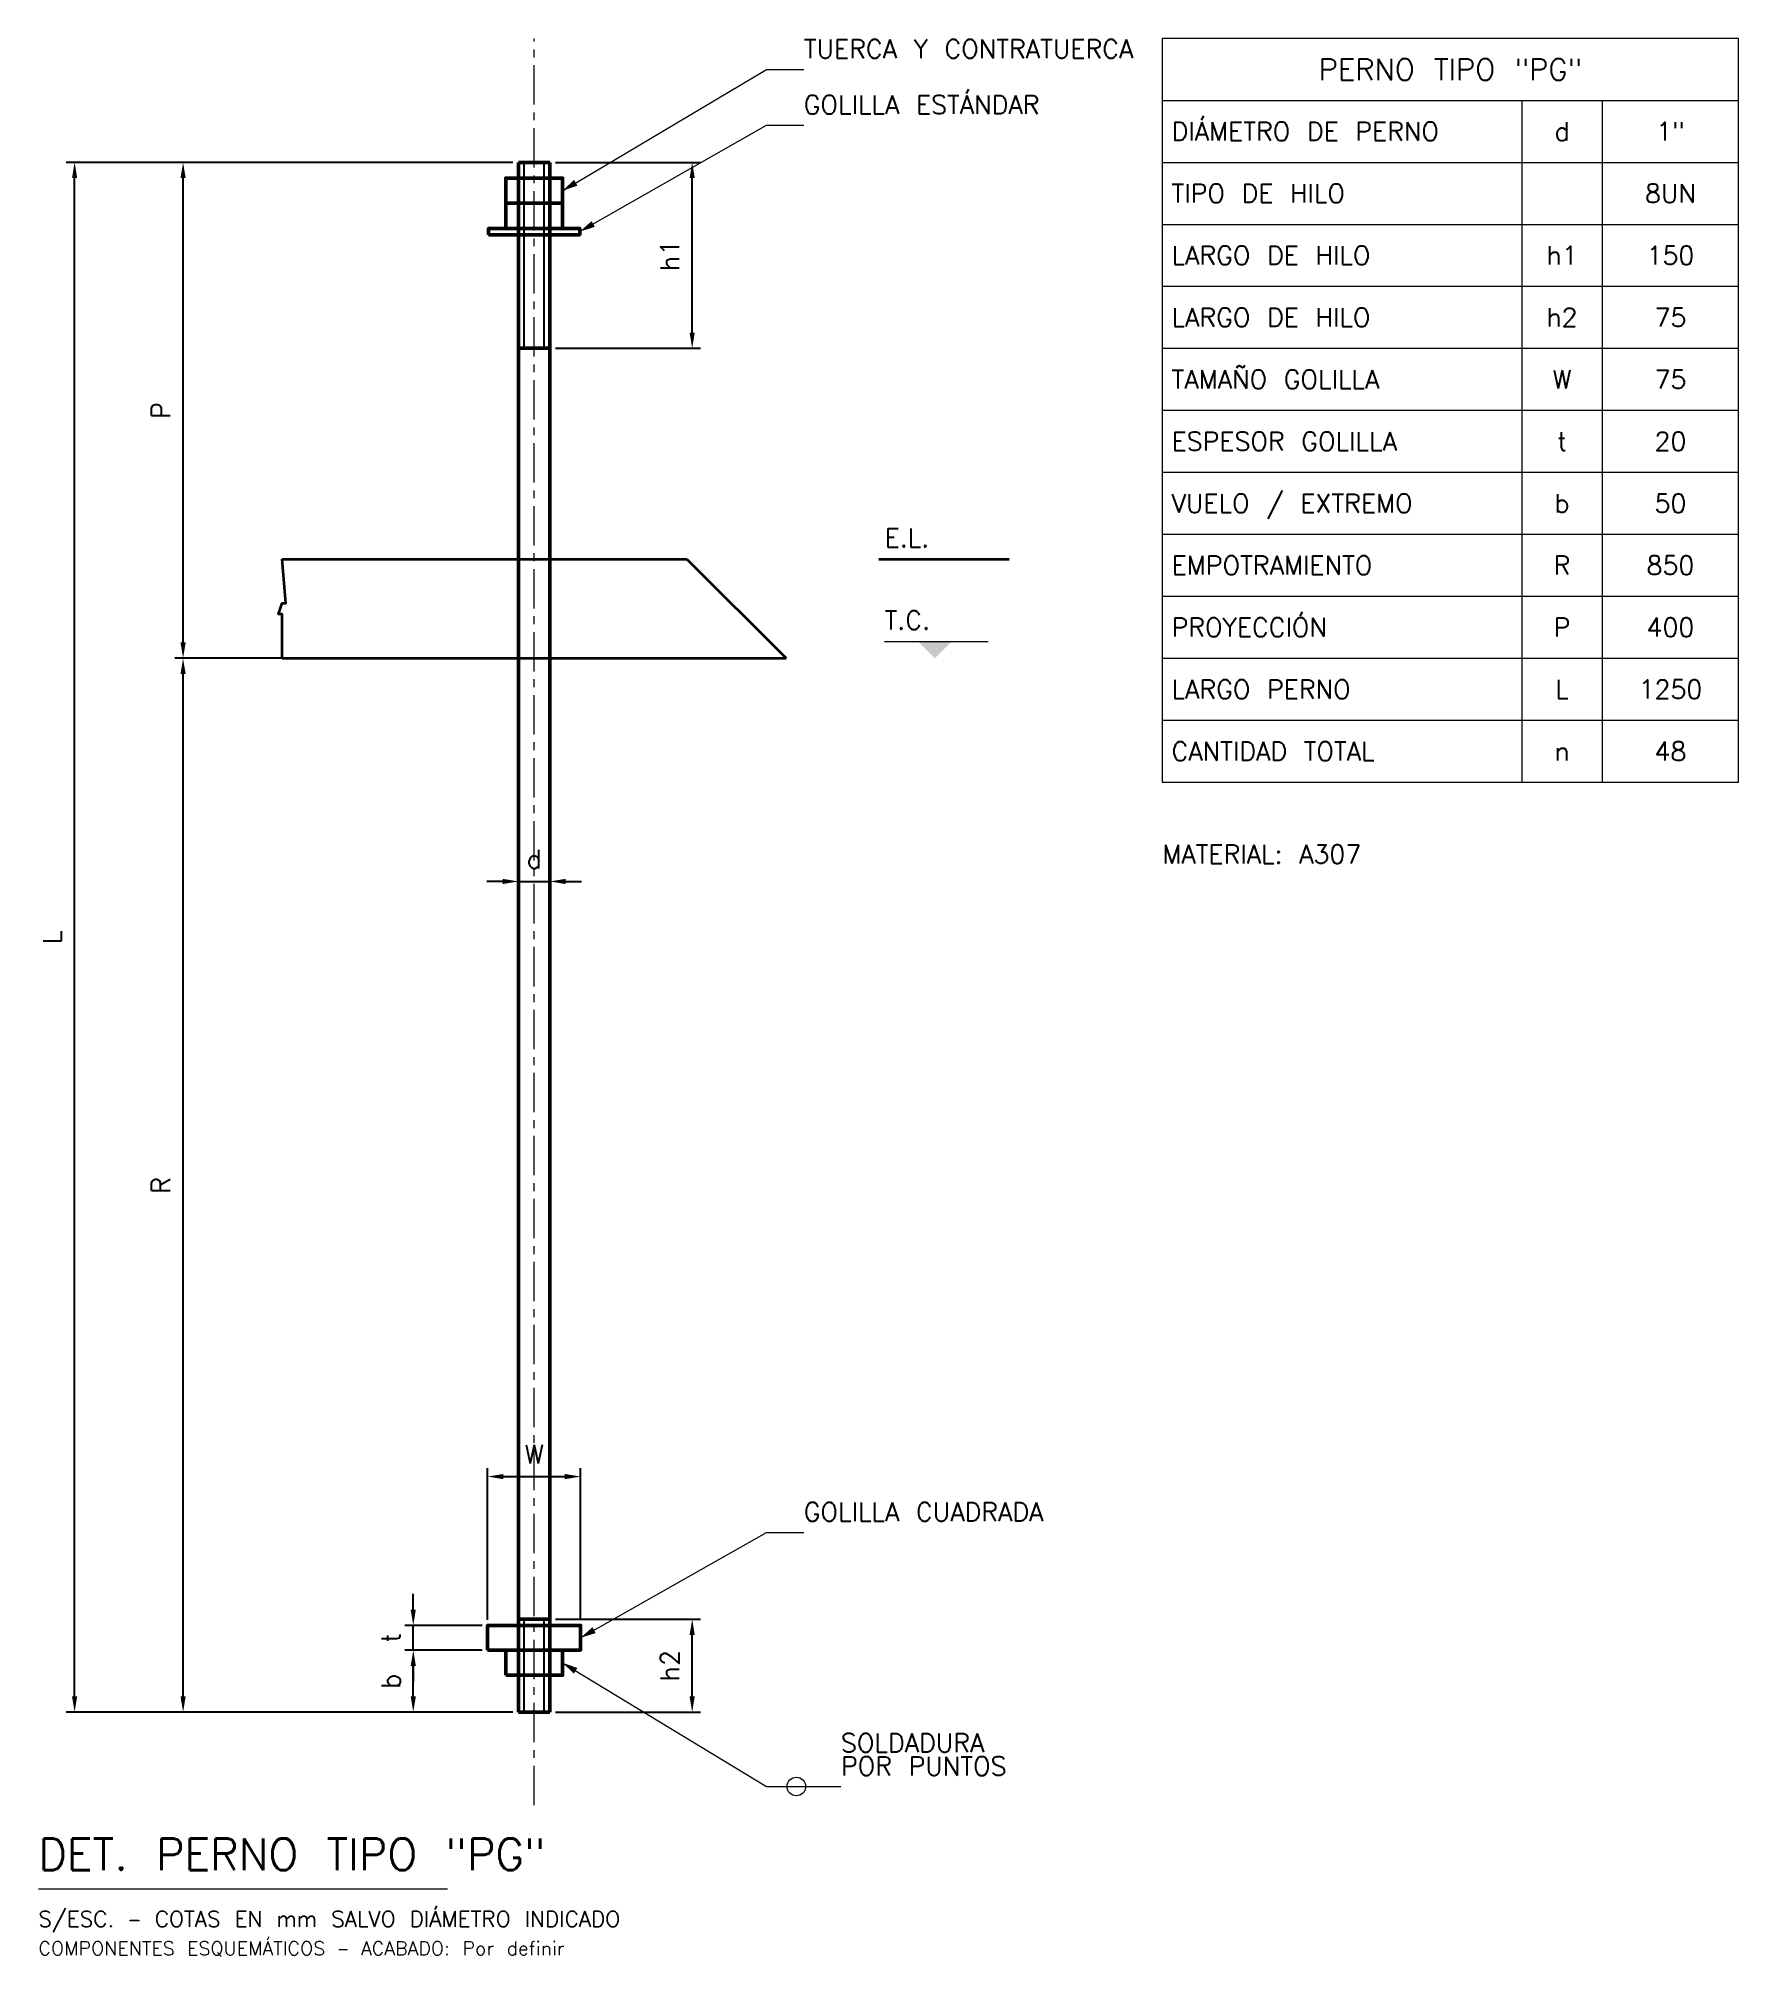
# Model space of a CAD drawing. Header units: millimetres. Extents: x -400 to 972, y -1047 to 500.
import ezdxf
from ezdxf.enums import TextEntityAlignment as Align

# ---------------------------------------------------------------- set-up
doc = ezdxf.new("R2010")
doc.units = ezdxf.units.MM
doc.header["$LTSCALE"] = 10
doc.linetypes.add('CENTER', pattern=[5.08, 3.175, -0.635, 0.635, -0.635])
for name, color, linetype, lineweight in [('ACERO', 2, 'Continuous', 50), ('ACOTADO', 3, 'Continuous', 18), ('CONCRETO', 7, 'Continuous', 35), ('EJE', 1, 'CENTER', 13), ('PERFORACIONES', 5, 'Continuous', 25), ('SOLDADURA', 30, 'Continuous', 18), ('TABLAS', 7, 'Continuous', 18), ('TEXTOS', 4, 'Continuous', 18)]:
    doc.layers.add(name, color=color, linetype=linetype, lineweight=lineweight)
doc.styles.add('ING', font='txt.shx')
doc.dimstyles.new('ING', dxfattribs={"dimtxt": 15, "dimasz": 12.75, "dimexe": 6.75, "dimexo": 4.5, "dimgap": 5.25, "dimtad": 1, "dimdec": 0, "dimtxsty": 'ING', "dimcen": 2.5, "dimazin": 3, "dimtfac": 1, "dimtmove": 0, "dimatfit": 3})

msp = doc.modelspace()

# ---------------------------------------------------------------- linework, layer by layer
at = {"layer": 'ACERO'}
for p, q in [((-12.7, -850), (-12.7, 400)), ((-12.7, 400), (12.7, 400)), ((12.7, -850), (12.7, 400)), ((-12.7, 250), (12.7, 250)), ((-12.7, -775), (12.7, -775)), ((-12.7, -850), (12.7, -850))]:
    msp.add_line(p, q, dxfattribs=at)
for points in [[(-22.9, 367), (22.9, 367), (22.9, 387.3), (-22.9, 387.3)], [(-22.9, 346.7), (22.9, 346.7), (22.9, 367), (-22.9, 367)], [(-36.8, 341.6), (36.8, 341.6), (36.8, 346.7), (-36.8, 346.7)], [(-37.5, -800), (37.5, -800), (37.5, -780), (-37.5, -780)], [(-22.9, -820.3), (22.9, -820.3), (22.9, -800), (-22.9, -800)]]:
    msp.add_lwpolyline(points, close=True, dxfattribs=at)
at = {"layer": 'CONCRETO'}
for p, q in [((-203.2, 80), (123.2, 80)), ((123.2, 80), (203.2, 0)), ((278.2, 80), (383.2, 80)), ((-203.2, 0), (203.2, 0))]:
    msp.add_line(p, q, dxfattribs=at)
msp.add_lwpolyline([(-203.2, 0), (-203.2, 35.5), (-206.2, 35.5), (-203.2, 44.5), (-200.2, 44.5), (-203.2, 80)], dxfattribs=at)
at = {"layer": 'EJE'}
msp.add_line((0, -925), (0, 500), dxfattribs=at)
at = {"layer": 'PERFORACIONES'}
for p, q in [((-8.1, 250), (-8.1, 400)), ((8.1, 250), (8.1, 400)), ((-8.1, -850), (-8.1, -775)), ((8.1, -850), (8.1, -775))]:
    msp.add_line(p, q, dxfattribs=at)
at = {"layer": 'SOLDADURA'}
for p, q in [((22.9, -810.2), (187.5, -910)), ((187.5, -910), (247.5, -910))]:
    msp.add_line(p, q, dxfattribs=at)
msp.add_circle((211.5, -910), 7.5, dxfattribs=at)
msp.add_solid([(22.9, -810.2), (32.1, -818.9), (34.9, -814.4)], dxfattribs=at)
at = {"layer": 'TABLAS'}
for p, q in [((506.7, 450), (971.7, 450)), ((796.7, 450), (796.7, -100)), ((861.7, 450), (861.7, -100)), ((506.7, 400), (971.7, 400)), ((506.7, 350), (971.7, 350)), ((506.7, 300), (971.7, 300)), ((506.7, 250), (971.7, 250)), ((506.7, 200), (971.7, 200)), ((506.7, 150), (971.7, 150)), ((506.7, 100), (971.7, 100)), ((506.7, 50), (971.7, 50)), ((506.7, 0), (971.7, 0)), ((506.7, -50), (971.7, -50))]:
    msp.add_line(p, q, dxfattribs=at)
msp.add_lwpolyline([(506.7, -100), (971.7, -100), (971.7, 500), (506.7, 500)], close=True, dxfattribs=at)
at = {"layer": 'TEXTOS'}
for p, q in [((22.9, 377.1), (187.5, 475)), ((187.5, 475), (217.5, 475)), ((36.8, 344.1), (187.5, 430)), ((187.5, 430), (217.5, 430)), ((282.7, 13.5), (366.4, 13.5)), ((37.5, -790), (187.5, -705)), ((187.5, -705), (217.5, -705)), ((-399.9, -992.5), (-69.9, -992.5))]:
    msp.add_line(p, q, dxfattribs=at)
for points in [[(22.9, 377.1), (34.9, 381.2), (32.2, 385.8)], [(36.8, 344.1), (49, 348), (46.4, 352.6)], [(309.7, 13.5), (336.7, 13.5), (323.2, 0)], [(37.5, -790), (49.7, -786.2), (47, -781.5)]]:
    msp.add_solid(points, dxfattribs=at)

# ---------------------------------------------------------------- texts
at = {"layer": 'SOLDADURA', "style": 'ING'}
for s, p in [('SOLDADURA', (247.5, -886.8)), ('POR PUNTOS', (247.5, -905.5))]:
    msp.add_text(s, height=15, dxfattribs=at).set_placement(p, align=Align.BOTTOM_LEFT)
at = {"layer": 'TABLAS', "style": 'ING'}
for s, height, p in [('PERNO TIPO "PG"', 17.25, (739.2, 475)), ('d', 15, (829.2, 425)), ('1"', 15, (916.7, 425)), ('8UN', 15, (916.7, 375)), ('h1', 15, (829.2, 325)), ('150', 15, (916.7, 325)), ('h2', 15, (829.2, 275)), ('75', 15, (916.7, 275)), ('W', 15, (829.2, 225)), ('75', 15, (916.7, 225)), ('t', 15, (829.2, 175)), ('20', 15, (916.7, 175)), ('b', 15, (829.2, 125)), ('50', 15, (916.7, 125)), ('R', 15, (829.2, 75)), ('850', 15, (916.7, 75)), ('P', 15, (829.2, 25)), ('400', 15, (916.7, 25)), ('L', 15, (829.2, -25)), ('1250', 15, (916.7, -25)), ('n', 15, (829.2, -75)), ('48', 15, (916.7, -75))]:
    msp.add_text(s, height=height, dxfattribs=at).set_placement(p, align=Align.MIDDLE_CENTER)
for s, p in [('DIÁMETRO DE PERNO', (514.2, 425)), ('TIPO DE HILO', (514.2, 375)), ('LARGO DE HILO', (514.2, 325)), ('LARGO DE HILO', (514.2, 275)), ('TAMAÑO GOLILLA', (514.2, 225)), ('ESPESOR GOLILLA', (514.2, 175)), ('VUELO / EXTREMO', (514.2, 125)), ('EMPOTRAMIENTO', (514.2, 75)), ('PROYECCIÓN', (514.2, 25)), ('LARGO PERNO', (514.2, -25)), ('CANTIDAD TOTAL', (514.2, -75))]:
    msp.add_text(s, height=15, dxfattribs=at).set_placement(p, align=Align.MIDDLE_LEFT)
at = {"layer": 'TEXTOS', "style": 'ING'}
for s, height, p in [('TUERCA Y CONTRATUERCA', 15, (217.5, 479.5)), ('GOLILLA ESTÁNDAR', 15, (217.5, 434.5)), ('E.L.', 15, (282.7, 85.2)), ('T.C.', 15, (282.7, 18.8)), ('MATERIAL: A307', 15, (506.7, -170)), ('GOLILLA CUADRADA', 15, (217.5, -700.5)), ('DET. PERNO TIPO "PG"', 25.5, (-399.9, -985)), ('S/ESC. — COTAS EN mm SALVO DIÁMETRO INDICADO', 12.75, (-399.9, -1027)), ('COMPONENTES ESQUEMÁTICOS — ACABADO: Por definir', 11.25, (-399.9, -1049.5))]:
    msp.add_text(s, height=height, dxfattribs=at).set_placement(p, align=Align.BOTTOM_LEFT)

# ---------------------------------------------------------------- dimensions: what is measured, and where the dimension line sits
at = {"layer": 'ACOTADO'}
for base, p1, p2, text, override in [((-370.7, -850), (-12.7, -850), (-12.7, 400), 'L', {"dimscale": 1, "dimtxt": 15, "dimasz": 12.75, "dimexe": 6.75, "dimexo": 4.5, "dimgap": 10.5, "dimtad": 1, "dimtih": 0, "dimtoh": 0, "dimtofl": 1}), ((-283.2, 0), (-12.7, 0), (-12.7, 400), 'P', {"dimscale": 1, "dimtxt": 15, "dimasz": 12.75, "dimexe": 6.75, "dimexo": 4.5, "dimgap": 10.5, "dimtad": 1, "dimtih": 0, "dimtoh": 0, "dimtofl": 1}), ((127.5, 250), (12.7, 250), (12.7, 400), 'h1', {"dimscale": 1, "dimtxt": 15, "dimasz": 12.75, "dimexe": 6.75, "dimexo": 4.5, "dimgap": 10.5, "dimtad": 1, "dimtih": 0, "dimtoh": 0, "dimtofl": 1}), ((-283.2, -850), (-12.7, -850), (-12.7, 0), 'R', {"dimscale": 1, "dimtxt": 15, "dimasz": 12.75, "dimexe": 6.75, "dimexo": 4.5, "dimgap": 10.5, "dimtad": 1, "dimtih": 0, "dimtoh": 0, "dimtofl": 1}), ((-97.5, -800), (-37.5, -800), (-37.5, -780), 't', {"dimscale": 1, "dimtxt": 15, "dimasz": 12.75, "dimexe": 6.75, "dimexo": 4.5, "dimgap": 10.5, "dimtad": 1, "dimtih": 0, "dimtoh": 0, "dimtofl": 1, "dimatfit": 1}), ((127.5, -850), (12.7, -850), (12.7, -775), 'h2', {"dimscale": 1, "dimtxt": 15, "dimasz": 12.75, "dimexe": 6.75, "dimexo": 4.5, "dimgap": 10.5, "dimtad": 1, "dimtih": 0, "dimtoh": 0, "dimtofl": 1}), ((-97.5, -850), (-37.5, -850), (-37.5, -800), 'b', {"dimscale": 1, "dimtxt": 15, "dimasz": 12.75, "dimexe": 6.75, "dimexo": 4.5, "dimgap": 10.5, "dimtad": 1, "dimtih": 0, "dimtoh": 0, "dimtofl": 1})]:
    msp.add_linear_dim(base=base, p1=p1, p2=p2, angle=90, text=text, dimstyle='ING', override=override, dxfattribs=at).render()
for base, p1, p2, text, override in [((-12.7, -180), (-12.7, -140), (12.7, -140), 'd', {"dimscale": 1, "dimtxt": 15, "dimasz": 12.75, "dimexe": 6.75, "dimexo": 4.5, "dimgap": 10.5, "dimtad": 1, "dimtih": 0, "dimtoh": 0, "dimtofl": 1, "dimatfit": 1}), ((-37.5, -660), (-37.5, -780), (37.5, -780), 'W', {"dimscale": 1, "dimtxt": 15, "dimasz": 12.75, "dimexe": 6.75, "dimexo": 4.5, "dimgap": 10.5, "dimtad": 1, "dimtih": 0, "dimtoh": 0, "dimtofl": 1})]:
    msp.add_linear_dim(base=base, p1=p1, p2=p2, text=text, dimstyle='ING', override=override, dxfattribs=at).render()

doc.saveas('drawing.dxf')
